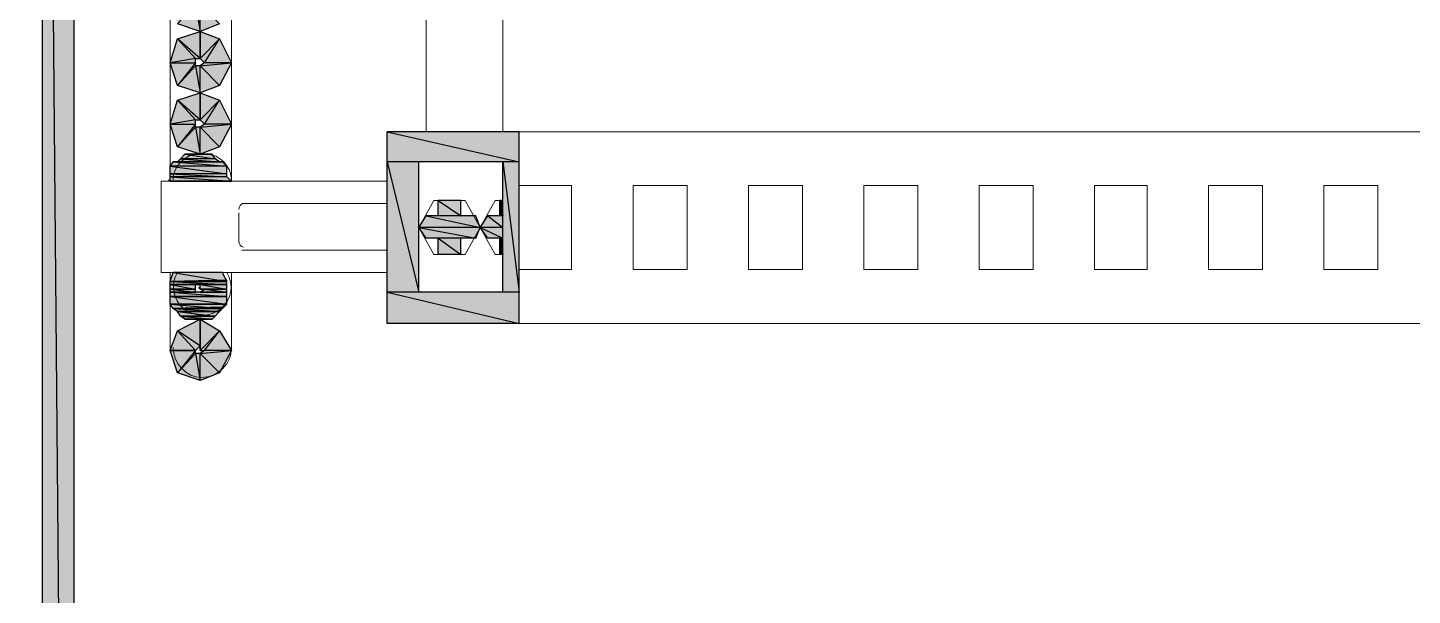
# Model space of a CAD drawing. Header units: millimetres. Extents: x 50 to 186, y -32 to 33.
# Drawn here: x 119.829 to 121.12, y -7.654 to -7.125 of the extents above; entities that cross this region are included whole.
import ezdxf

# ---------------------------------------------------------------- set-up
doc = ezdxf.new("R2010")
doc.units = ezdxf.units.MM
doc.layers.add('Prumada Eletrica', color=40, linetype='Continuous', lineweight=30)

msp = doc.modelspace()

# ---------------------------------------------------------------- hatches: boundary and pattern name
at = {"layer": 'Prumada Eletrica', "true_color": 0x000007}
h = msp.add_hatch(color=7, dxfattribs=at)
h.paths.add_polyline_path([(119.8728, -5.9843), (119.8434, -5.9843), (119.8728, -9.3282)])
h.paths.add_polyline_path([(119.8434, -5.9843), (119.8728, -9.3282), (119.8434, -9.3282)])
h = msp.add_hatch(color=7, dxfattribs=at)
h.paths.add_polyline_path([(119.8728, -5.9843), (119.8434, -5.9843), (119.8728, -9.3282)])
h.paths.add_polyline_path([(119.8434, -5.9843), (119.8728, -9.3282), (119.8434, -9.3282)])
h = msp.add_hatch(color=7, dxfattribs=at)
h.paths.add_polyline_path([(119.9901, -7.071), (119.9901, -7.0961), (119.9692, -7.078)])
h.paths.add_polyline_path([(119.9901, -7.0961), (119.9692, -7.078), (119.9859, -7.0961)])
h.paths.add_polyline_path([(119.9692, -7.078), (119.9859, -7.0961), (119.9622, -7.1003)])
h.paths.add_polyline_path([(119.9859, -7.0961), (119.9622, -7.1003), (119.9859, -7.1003)])
h.paths.add_polyline_path([(119.9622, -7.1003), (119.9859, -7.1003), (119.9692, -7.1213)])
h.paths.add_polyline_path([(119.9859, -7.1003), (119.9692, -7.1213), (119.9859, -7.1031)])
h.paths.add_polyline_path([(119.9692, -7.1213), (119.9859, -7.1031), (119.9901, -7.1283)])
h.paths.add_polyline_path([(119.9859, -7.1031), (119.9901, -7.1283), (119.9901, -7.1031)])
h.paths.add_polyline_path([(119.9901, -7.1283), (119.9901, -7.1031), (120.0083, -7.1213)])
h = msp.add_hatch(color=7, dxfattribs=at)
h.paths.add_polyline_path([(119.9901, -7.1283), (119.9901, -7.1534), (119.9692, -7.1353)])
h.paths.add_polyline_path([(119.9901, -7.1534), (119.9692, -7.1353), (119.9859, -7.1534)])
h.paths.add_polyline_path([(119.9692, -7.1353), (119.9859, -7.1534), (119.9622, -7.1576)])
h.paths.add_polyline_path([(119.9859, -7.1534), (119.9622, -7.1576), (119.9859, -7.1576)])
h.paths.add_polyline_path([(119.9622, -7.1576), (119.9859, -7.1576), (119.9692, -7.1786)])
h.paths.add_polyline_path([(119.9859, -7.1576), (119.9692, -7.1786), (119.9859, -7.1604)])
h.paths.add_polyline_path([(119.9692, -7.1786), (119.9859, -7.1604), (119.9901, -7.1855)])
h.paths.add_polyline_path([(119.9859, -7.1604), (119.9901, -7.1855), (119.9901, -7.1604)])
h.paths.add_polyline_path([(119.9901, -7.1855), (119.9901, -7.1604), (120.0083, -7.1786)])
h = msp.add_hatch(color=7, dxfattribs=at)
h.paths.add_polyline_path([(120.0194, -7.1576), (119.9943, -7.1576), (120.0083, -7.1353)])
h.paths.add_polyline_path([(119.9943, -7.1576), (120.0083, -7.1353), (119.9901, -7.1534)])
h.paths.add_polyline_path([(120.0083, -7.1353), (119.9901, -7.1534), (119.9901, -7.1283)])
h = msp.add_hatch(color=7, dxfattribs=at)
h.paths.add_polyline_path([(120.0083, -7.1786), (119.9901, -7.1604), (120.0194, -7.1576)])
h.paths.add_polyline_path([(119.9901, -7.1604), (120.0194, -7.1576), (119.9943, -7.1576)])
h = msp.add_hatch(color=7, dxfattribs=at)
h.paths.add_polyline_path([(119.9901, -7.1855), (119.9901, -7.2107), (119.9692, -7.1925)])
h.paths.add_polyline_path([(119.9901, -7.2107), (119.9692, -7.1925), (119.9859, -7.2107)])
h.paths.add_polyline_path([(119.9692, -7.1925), (119.9859, -7.2107), (119.9622, -7.2149)])
h.paths.add_polyline_path([(119.9859, -7.2107), (119.9622, -7.2149), (119.9859, -7.2149)])
h.paths.add_polyline_path([(119.9622, -7.2149), (119.9859, -7.2149), (119.9692, -7.2358)])
h.paths.add_polyline_path([(119.9859, -7.2149), (119.9692, -7.2358), (119.9859, -7.2177)])
h.paths.add_polyline_path([(119.9692, -7.2358), (119.9859, -7.2177), (119.9901, -7.2428)])
h.paths.add_polyline_path([(119.9859, -7.2177), (119.9901, -7.2428), (119.9901, -7.2177)])
h.paths.add_polyline_path([(119.9901, -7.2428), (119.9901, -7.2177), (120.0083, -7.2358)])
h = msp.add_hatch(color=7, dxfattribs=at)
h.paths.add_polyline_path([(120.0194, -7.2149), (119.9943, -7.2149), (120.0083, -7.1925)])
h.paths.add_polyline_path([(119.9943, -7.2149), (120.0083, -7.1925), (119.9901, -7.2107)])
h.paths.add_polyline_path([(120.0083, -7.1925), (119.9901, -7.2107), (119.9901, -7.1855)])
h = msp.add_hatch(color=7, dxfattribs=at)
h.paths.add_polyline_path([(120.0083, -7.2358), (119.9901, -7.2177), (120.0194, -7.2149)])
h.paths.add_polyline_path([(119.9901, -7.2177), (120.0194, -7.2149), (119.9943, -7.2149)])
h = msp.add_hatch(color=7, dxfattribs=at)
h.paths.add_polyline_path([(120.2876, -7.2219), (120.1647, -7.2219), (120.2876, -7.2498)])
h.paths.add_polyline_path([(120.1647, -7.2219), (120.2876, -7.2498), (120.1647, -7.2498)])
h = msp.add_hatch(color=7, dxfattribs=at)
h.paths.add_polyline_path([(120.0111, -7.2498), (119.965, -7.2498), (120.0152, -7.254)])
h.paths.add_polyline_path([(119.965, -7.2498), (120.0152, -7.254), (119.9622, -7.254)])
h = msp.add_hatch(color=7, dxfattribs=at)
h.paths.add_polyline_path([(120.0041, -7.247), (119.9719, -7.247), (120.0083, -7.2498)])
h.paths.add_polyline_path([(119.9719, -7.247), (120.0083, -7.2498), (119.9692, -7.2498)])
h = msp.add_hatch(color=7, dxfattribs=at)
h.paths.add_polyline_path([(120.0013, -7.2428), (119.9761, -7.2428), (120.0041, -7.247)])
h.paths.add_polyline_path([(119.9761, -7.2428), (120.0041, -7.247), (119.9719, -7.247)])
h = msp.add_hatch(color=7, dxfattribs=at)
h.paths.add_polyline_path([(120.194, -7.2498), (120.1647, -7.2498), (120.194, -7.3713)])
h.paths.add_polyline_path([(120.1647, -7.2498), (120.194, -7.3713), (120.1647, -7.3713)])
h = msp.add_hatch(color=7, dxfattribs=at)
h.paths.add_polyline_path([(120.2876, -7.2498), (120.2723, -7.2498), (120.2876, -7.3713)])
h.paths.add_polyline_path([(120.2723, -7.2498), (120.2876, -7.3713), (120.2723, -7.3713)])
h = msp.add_hatch(color=7, dxfattribs=at)
h.paths.add_polyline_path([(120.0152, -7.254), (119.9622, -7.254), (120.0152, -7.261)])
h.paths.add_polyline_path([(119.9622, -7.254), (120.0152, -7.261), (119.9622, -7.261)])
h = msp.add_hatch(color=7, dxfattribs=at)
h.paths.add_polyline_path([(120.0152, -7.261), (119.9622, -7.261), (120.0152, -7.2638)])
h.paths.add_polyline_path([(119.9622, -7.261), (120.0152, -7.2638), (119.9622, -7.2638)])
h = msp.add_hatch(color=7, dxfattribs=at)
h.paths.add_polyline_path([(120.0152, -7.2638), (119.9622, -7.2638), (120.0194, -7.268)])
h.paths.add_polyline_path([(119.9622, -7.2638), (120.0194, -7.268), (119.9622, -7.268)])
h.paths.add_polyline_path([(120.0194, -7.268), (119.9622, -7.268)])
h.paths.add_polyline_path([(119.9622, -7.268), (120.0194, -7.268), (120.018, -7.268)])
h = msp.add_hatch(color=7, dxfattribs=at)
h.paths.add_polyline_path([(120.2331, -7.2861), (120.2122, -7.2861), (120.2331, -7.3001)])
h.paths.add_polyline_path([(120.2122, -7.2861), (120.2331, -7.3001), (120.2122, -7.3001)])
h = msp.add_hatch(color=7, dxfattribs=at)
h.paths.add_polyline_path([(120.2723, -7.2861), (120.2695, -7.2861), (120.2723, -7.3001)])
h.paths.add_polyline_path([(120.2695, -7.2861), (120.2723, -7.3001), (120.2695, -7.3001)])
h = msp.add_hatch(color=7, dxfattribs=at)
h.paths.add_polyline_path([(120.2471, -7.3001), (120.201, -7.3001), (120.2513, -7.3112)])
h.paths.add_polyline_path([(120.201, -7.3001), (120.2513, -7.3112), (120.194, -7.3112)])
h = msp.add_hatch(color=7, dxfattribs=at)
h.paths.add_polyline_path([(120.2723, -7.3001), (120.2583, -7.3001), (120.2723, -7.3112)])
h.paths.add_polyline_path([(120.2583, -7.3001), (120.2723, -7.3112), (120.2513, -7.3112)])
h = msp.add_hatch(color=7, dxfattribs=at)
h.paths.add_polyline_path([(120.2513, -7.3112), (120.194, -7.3112), (120.2471, -7.321)])
h.paths.add_polyline_path([(120.194, -7.3112), (120.2471, -7.321), (120.201, -7.321)])
h = msp.add_hatch(color=7, dxfattribs=at)
h.paths.add_polyline_path([(120.2723, -7.3112), (120.2513, -7.3112), (120.2723, -7.321)])
h.paths.add_polyline_path([(120.2513, -7.3112), (120.2723, -7.321), (120.2583, -7.321)])
h = msp.add_hatch(color=7, dxfattribs=at)
h.paths.add_polyline_path([(120.2331, -7.321), (120.2122, -7.321), (120.2331, -7.3364)])
h.paths.add_polyline_path([(120.2122, -7.321), (120.2331, -7.3364), (120.2122, -7.3364)])
h = msp.add_hatch(color=7, dxfattribs=at)
h.paths.add_polyline_path([(120.2723, -7.321), (120.2695, -7.321), (120.2723, -7.3364)])
h.paths.add_polyline_path([(120.2695, -7.321), (120.2723, -7.3364), (120.2695, -7.3364)])
h = msp.add_hatch(color=7, dxfattribs=at)
h.paths.add_polyline_path([(120.0111, -7.3532), (119.965, -7.3532), (120.0152, -7.3615)])
h.paths.add_polyline_path([(119.965, -7.3532), (120.0152, -7.3615), (119.9622, -7.3615)])
h.paths.add_polyline_path([(120.0152, -7.3615), (119.9622, -7.3615)])
h.paths.add_polyline_path([(119.9622, -7.3615), (120.0152, -7.3615), (120.0152, -7.3601)])
h = msp.add_hatch(color=7, dxfattribs=at)
h.paths.add_polyline_path([(120.0152, -7.3615), (119.9622, -7.3615), (120.0152, -7.3643)])
h.paths.add_polyline_path([(119.9622, -7.3615), (120.0152, -7.3643), (119.9622, -7.3643)])
h.paths.add_polyline_path([(120.0152, -7.3643), (119.9622, -7.3643)])
h.paths.add_polyline_path([(119.9622, -7.3643), (120.0152, -7.3643)])
h.paths.add_polyline_path([(120.0152, -7.3643), (119.9622, -7.3643)])
h.paths.add_polyline_path([(120.0152, -7.3643), (119.9622, -7.3643)])
h = msp.add_hatch(color=7, dxfattribs=at)
h.paths.add_polyline_path([(119.9859, -7.3643), (119.9622, -7.3643), (119.9859, -7.3685)])
h.paths.add_polyline_path([(119.9622, -7.3643), (119.9859, -7.3685), (119.9622, -7.3685)])
h = msp.add_hatch(color=7, dxfattribs=at)
h.paths.add_polyline_path([(119.9859, -7.3685), (119.9622, -7.3685), (119.9859, -7.3713)])
h.paths.add_polyline_path([(119.9622, -7.3685), (119.9859, -7.3713), (119.9622, -7.3713)])
h = msp.add_hatch(color=7, dxfattribs=at)
h.paths.add_polyline_path([(120.0152, -7.3643), (119.9901, -7.3643), (120.0152, -7.3685)])
h.paths.add_polyline_path([(119.9901, -7.3643), (120.0152, -7.3685), (119.9901, -7.3685)])
h = msp.add_hatch(color=7, dxfattribs=at)
h.paths.add_polyline_path([(120.0152, -7.3685), (119.9943, -7.3685), (120.0152, -7.3713)])
h.paths.add_polyline_path([(119.9943, -7.3685), (120.0152, -7.3713), (119.9901, -7.3713)])
h = msp.add_hatch(color=7, dxfattribs=at)
h.paths.add_polyline_path([(120.0152, -7.3713), (119.9622, -7.3713), (120.0152, -7.3755)])
h.paths.add_polyline_path([(119.9622, -7.3713), (120.0152, -7.3755), (119.9622, -7.3755)])
h.paths.add_polyline_path([(120.0152, -7.3755), (119.9622, -7.3755)])
h.paths.add_polyline_path([(119.9622, -7.3755), (120.0152, -7.3755)])
h = msp.add_hatch(color=7, dxfattribs=at)
h.paths.add_polyline_path([(120.0152, -7.3755), (119.9622, -7.3755), (120.0152, -7.3825)])
h.paths.add_polyline_path([(119.9622, -7.3755), (120.0152, -7.3825), (119.9622, -7.3825)])
h.paths.add_polyline_path([(120.0152, -7.3825), (119.9622, -7.3825)])
h.paths.add_polyline_path([(119.9622, -7.3825), (120.0152, -7.3825)])
h = msp.add_hatch(color=7, dxfattribs=at)
h.paths.add_polyline_path([(120.2876, -7.3713), (120.1647, -7.3713), (120.2876, -7.4006)])
h.paths.add_polyline_path([(120.1647, -7.3713), (120.2876, -7.4006), (120.1647, -7.4006)])
h = msp.add_hatch(color=7, dxfattribs=at)
h.paths.add_polyline_path([(120.0152, -7.3825), (119.9622, -7.3825), (120.0111, -7.3867)])
h.paths.add_polyline_path([(119.9622, -7.3825), (120.0111, -7.3867), (119.965, -7.3867)])
h.paths.add_polyline_path([(120.0111, -7.3867), (119.965, -7.3867)])
h.paths.add_polyline_path([(119.965, -7.3867), (120.0111, -7.3867), (120.0111, -7.3853)])
h = msp.add_hatch(color=7, dxfattribs=at)
h.paths.add_polyline_path([(120.0111, -7.3867), (119.965, -7.3867), (120.0083, -7.3895)])
h.paths.add_polyline_path([(119.965, -7.3867), (120.0083, -7.3895), (119.9692, -7.3895)])
h.paths.add_polyline_path([(120.0083, -7.3895), (119.9692, -7.3895)])
h.paths.add_polyline_path([(119.9692, -7.3895), (120.0083, -7.3895)])
h = msp.add_hatch(color=7, dxfattribs=at)
h.paths.add_polyline_path([(120.0083, -7.3895), (119.9692, -7.3895), (120.0041, -7.3937)])
h.paths.add_polyline_path([(119.9692, -7.3895), (120.0041, -7.3937), (119.9719, -7.3937)])
h.paths.add_polyline_path([(120.0041, -7.3937), (119.9719, -7.3937)])
h.paths.add_polyline_path([(119.9719, -7.3937), (120.0041, -7.3937)])
h = msp.add_hatch(color=7, dxfattribs=at)
h.paths.add_polyline_path([(120.0041, -7.3937), (119.9719, -7.3937), (120.0013, -7.3965)])
h.paths.add_polyline_path([(119.9719, -7.3937), (120.0013, -7.3965), (119.9761, -7.3965)])
h = msp.add_hatch(color=7, dxfattribs=at)
h.paths.add_polyline_path([(120.0194, -7.4258), (119.9943, -7.4258), (120.0083, -7.4076)])
h.paths.add_polyline_path([(119.9943, -7.4258), (120.0083, -7.4076), (119.9901, -7.4258)])
h.paths.add_polyline_path([(120.0083, -7.4076), (119.9901, -7.4258), (119.9901, -7.3965)])
h.paths.add_polyline_path([(119.9901, -7.4258), (119.9901, -7.3965), (119.9901, -7.4216)])
h.paths.add_polyline_path([(119.9901, -7.3965), (119.9901, -7.4216), (119.9692, -7.4076)])
h.paths.add_polyline_path([(119.9901, -7.4216), (119.9692, -7.4076), (119.9859, -7.4258)])
h.paths.add_polyline_path([(119.9692, -7.4076), (119.9859, -7.4258), (119.9622, -7.4258)])
h = msp.add_hatch(color=7, dxfattribs=at)
h.paths.add_polyline_path([(119.9831, -7.3965), (119.9943, -7.3965), (119.9929, -7.3965)])
h.paths.add_polyline_path([(119.9943, -7.3965), (119.9929, -7.3965), (119.9831, -7.3965)])
h = msp.add_hatch(color=7, dxfattribs=at)
h.paths.add_polyline_path([(119.9622, -7.4258), (119.9859, -7.4258), (119.9692, -7.4467)])
h.paths.add_polyline_path([(119.9859, -7.4258), (119.9692, -7.4467), (119.9859, -7.4286)])
h.paths.add_polyline_path([(119.9692, -7.4467), (119.9859, -7.4286), (119.9901, -7.4537)])
h.paths.add_polyline_path([(119.9859, -7.4286), (119.9901, -7.4537), (119.9901, -7.4286)])
h.paths.add_polyline_path([(119.9901, -7.4537), (119.9901, -7.4286), (120.0083, -7.4467)])
h = msp.add_hatch(color=7, dxfattribs=at)
h.paths.add_polyline_path([(120.0083, -7.4467), (119.9901, -7.4286), (120.0194, -7.4258)])
h.paths.add_polyline_path([(119.9901, -7.4286), (120.0194, -7.4258), (119.9943, -7.4258)])

# ---------------------------------------------------------------- linework, layer by layer
at = {"layer": 'Prumada Eletrica', "color": 7, "linetype": 'Continuous', "lineweight": 20, "true_color": 0x000007}
for points in [[(119.8728, -9.3282), (119.8728, -5.7692), (119.8728, -5.7692)], [(119.8434, -5.9843), (119.8434, -9.3282), (119.8728, -9.3282), (119.8295, -9.3282)], [(119.8728, -9.3282), (119.8434, -9.3282), (119.8434, -5.9843)], [(119.9622, -7.268), (119.9622, -6.3601), (119.9622, -6.3601)], [(120.0194, -6.3601), (120.0194, -7.268), (120.0194, -7.268)], [(120.2723, -7.2219), (120.2723, -6.8783), (120.2723, -6.8783)], [(120.201, -7.2219), (120.201, -7.1101), (120.2723, -7.1101)], [(120.2876, -7.2219), (120.2876, -7.4006), (120.2876, -7.4006)], [(119.9943, -7.2428), (119.9901, -7.2428), (119.9859, -7.2428)], [(120.2723, -7.2498), (120.194, -7.2498), (120.194, -7.3713), (120.2723, -7.3713)], [(120.2723, -7.2498), (120.2723, -7.3713), (120.2723, -7.3713)], [(120.1647, -7.268), (119.9538, -7.268), (119.9538, -7.3532), (120.1647, -7.3532)], [(119.9538, -7.268), (120.0585, -7.268), (120.0585, -7.268)], [(119.9622, -7.268), (119.9608, -7.2666), (119.9608, -7.2666)], [(120.0194, -7.268), (120.018, -7.2666), (120.018, -7.2666)], [(120.0292, -7.2889), (120.1647, -7.2889), (120.1647, -7.2889)], [(120.2122, -7.2861), (120.2122, -7.3001), (120.2122, -7.3001)], [(120.2331, -7.2861), (120.2331, -7.3001), (120.2331, -7.3001)], [(120.2723, -7.2861), (120.2653, -7.2861), (120.2513, -7.3112), (120.2653, -7.3364), (120.2723, -7.3364)], [(120.2653, -7.2861), (120.2695, -7.2861), (120.2695, -7.3001)], [(120.0264, -7.3252), (120.0264, -7.2973), (120.0264, -7.2973)], [(120.201, -7.3001), (120.2122, -7.3001), (120.2122, -7.3001)], [(120.2331, -7.3001), (120.2471, -7.3001), (120.2471, -7.3001)], [(120.2583, -7.3001), (120.2695, -7.3001), (120.2695, -7.3001)], [(120.201, -7.321), (120.2122, -7.321), (120.2122, -7.321)], [(120.2122, -7.321), (120.2122, -7.3364), (120.2122, -7.3364)], [(120.2331, -7.321), (120.2331, -7.3364), (120.2331, -7.3364)], [(120.2331, -7.321), (120.2471, -7.321), (120.2471, -7.321)], [(120.2583, -7.321), (120.2695, -7.321), (120.2695, -7.321)], [(120.2695, -7.321), (120.2695, -7.3364), (120.2695, -7.3364)], [(120.1647, -7.3322), (120.0292, -7.3322), (120.0292, -7.3322)], [(119.9622, -7.4258), (119.9622, -7.3532), (119.9622, -7.3532)], [(120.0194, -7.3532), (120.0194, -7.4258), (120.0194, -7.4258)], [(119.9901, -7.3685), (119.9887, -7.3671), (119.9887, -7.3671)], [(119.9901, -7.4537), (119.9887, -7.4523), (119.9887, -7.4523)]]:
    msp.add_lwpolyline(points, dxfattribs=at)
at = {"layer": 'Prumada Eletrica', "color": 7, "linetype": 'Continuous', "lineweight": -2, "true_color": 0x000007}
for points in [[(119.8728, -5.9843), (119.8434, -5.9843), (119.8728, -9.3282)], [(119.8434, -5.9843), (119.8728, -9.3282), (119.8434, -9.3282)], [(119.8728, -5.9843), (119.8434, -5.9843), (119.8728, -9.3282)], [(119.8434, -5.9843), (119.8728, -9.3282), (119.8434, -9.3282)], [(119.9692, -7.1213), (119.9859, -7.1031), (119.9901, -7.1283)], [(119.9859, -7.1031), (119.9901, -7.1283), (119.9901, -7.1031)], [(119.9901, -7.1283), (119.9901, -7.1031), (120.0083, -7.1213)], [(119.9692, -7.1353), (119.9859, -7.1534), (119.9622, -7.1576)], [(119.9901, -7.1283), (119.9901, -7.1534), (119.9692, -7.1353)], [(119.9901, -7.1534), (119.9692, -7.1353), (119.9859, -7.1534)], [(120.0083, -7.1353), (119.9901, -7.1534), (119.9901, -7.1283)], [(119.9943, -7.1576), (120.0083, -7.1353), (119.9901, -7.1534)], [(120.0194, -7.1576), (119.9943, -7.1576), (120.0083, -7.1353)], [(119.9859, -7.1534), (119.9622, -7.1576), (119.9859, -7.1576)], [(119.9622, -7.1576), (119.9859, -7.1576), (119.9692, -7.1786)], [(119.9859, -7.1576), (119.9692, -7.1786), (119.9859, -7.1604)], [(119.9692, -7.1786), (119.9859, -7.1604), (119.9901, -7.1855)], [(119.9859, -7.1604), (119.9901, -7.1855), (119.9901, -7.1604)], [(120.0083, -7.1786), (119.9901, -7.1604), (120.0194, -7.1576)], [(119.9901, -7.1604), (120.0194, -7.1576), (119.9943, -7.1576)], [(119.9901, -7.1855), (119.9901, -7.1604), (120.0083, -7.1786)], [(119.9901, -7.1855), (119.9901, -7.2107), (119.9692, -7.1925)], [(120.0083, -7.1925), (119.9901, -7.2107), (119.9901, -7.1855)], [(119.9692, -7.1925), (119.9859, -7.2107), (119.9622, -7.2149)], [(119.9901, -7.2107), (119.9692, -7.1925), (119.9859, -7.2107)], [(119.9943, -7.2149), (120.0083, -7.1925), (119.9901, -7.2107)], [(120.0194, -7.2149), (119.9943, -7.2149), (120.0083, -7.1925)], [(119.9859, -7.2107), (119.9622, -7.2149), (119.9859, -7.2149)], [(119.9622, -7.2149), (119.9859, -7.2149), (119.9692, -7.2358)], [(119.9859, -7.2149), (119.9692, -7.2358), (119.9859, -7.2177)], [(119.9692, -7.2358), (119.9859, -7.2177), (119.9901, -7.2428)], [(119.9859, -7.2177), (119.9901, -7.2428), (119.9901, -7.2177)], [(120.0083, -7.2358), (119.9901, -7.2177), (120.0194, -7.2149)], [(119.9901, -7.2177), (120.0194, -7.2149), (119.9943, -7.2149)], [(119.9901, -7.2428), (119.9901, -7.2177), (120.0083, -7.2358)], [(120.2876, -7.2219), (120.1647, -7.2219), (120.2876, -7.2498)], [(120.1647, -7.2219), (120.2876, -7.2498), (120.1647, -7.2498)], [(119.965, -7.2498), (120.0152, -7.254), (119.9622, -7.254)], [(119.9692, -7.2498), (120.0111, -7.2498), (119.965, -7.2498)], [(120.0111, -7.2498), (119.965, -7.2498), (120.0152, -7.254)], [(119.9719, -7.247), (120.0083, -7.2498), (119.9692, -7.2498)], [(120.0083, -7.2498), (119.9692, -7.2498), (120.0111, -7.2498)], [(119.9761, -7.2428), (120.0041, -7.247), (119.9719, -7.247)], [(120.0041, -7.247), (119.9719, -7.247), (120.0083, -7.2498)], [(119.9789, -7.2428), (120.0013, -7.2428), (119.9761, -7.2428)], [(120.0013, -7.2428), (119.9761, -7.2428), (120.0041, -7.247)], [(119.9859, -7.2428), (119.9971, -7.2428), (119.9789, -7.2428)], [(119.9971, -7.2428), (119.9789, -7.2428), (120.0013, -7.2428)], [(119.9943, -7.2428), (119.9859, -7.2428), (119.9971, -7.2428)], [(120.194, -7.2498), (120.1647, -7.2498), (120.194, -7.3713)], [(120.1647, -7.2498), (120.194, -7.3713), (120.1647, -7.3713)], [(120.2876, -7.2498), (120.2723, -7.2498), (120.2876, -7.3713)], [(120.2723, -7.2498), (120.2876, -7.3713), (120.2723, -7.3713)], [(120.0152, -7.254), (119.9622, -7.254), (120.0152, -7.261)], [(119.9622, -7.254), (120.0152, -7.261), (119.9622, -7.261)], [(120.0152, -7.261), (119.9622, -7.261), (120.0152, -7.2638)], [(119.9622, -7.261), (120.0152, -7.2638), (119.9622, -7.2638)], [(120.0152, -7.2638), (119.9622, -7.2638), (120.0194, -7.268)], [(119.9622, -7.2638), (120.0194, -7.268), (119.9622, -7.268)], [(120.0194, -7.268), (119.9622, -7.268)], [(119.9622, -7.268), (120.0194, -7.268), (120.018, -7.268)], [(120.2331, -7.2861), (120.2122, -7.2861), (120.2331, -7.3001)], [(120.2122, -7.2861), (120.2331, -7.3001), (120.2122, -7.3001)], [(120.2723, -7.2861), (120.2695, -7.2861), (120.2723, -7.3001)], [(120.2695, -7.2861), (120.2723, -7.3001), (120.2695, -7.3001)], [(120.201, -7.3001), (120.2513, -7.3112), (120.194, -7.3112)], [(120.2471, -7.3001), (120.201, -7.3001), (120.2513, -7.3112)], [(120.2583, -7.3001), (120.2723, -7.3112), (120.2513, -7.3112)], [(120.2723, -7.3001), (120.2583, -7.3001), (120.2723, -7.3112)], [(120.2513, -7.3112), (120.194, -7.3112), (120.2471, -7.321)], [(120.194, -7.3112), (120.2471, -7.321), (120.201, -7.321)], [(120.2723, -7.3112), (120.2513, -7.3112), (120.2723, -7.321)], [(120.2513, -7.3112), (120.2723, -7.321), (120.2583, -7.321)], [(120.2331, -7.321), (120.2122, -7.321), (120.2331, -7.3364)], [(120.2122, -7.321), (120.2331, -7.3364), (120.2122, -7.3364)], [(120.2723, -7.321), (120.2695, -7.321), (120.2723, -7.3364)], [(120.2695, -7.321), (120.2723, -7.3364), (120.2695, -7.3364)], [(119.965, -7.3532), (120.0152, -7.3615), (119.9622, -7.3615)], [(120.0111, -7.3532), (119.965, -7.3532), (120.0152, -7.3615)], [(119.9622, -7.3615), (120.0152, -7.3615), (120.0152, -7.3601)], [(120.0152, -7.3615), (119.9622, -7.3615)], [(120.0152, -7.3615), (119.9622, -7.3615), (120.0152, -7.3643)], [(119.9622, -7.3615), (120.0152, -7.3643), (119.9622, -7.3643)], [(120.0152, -7.3643), (119.9622, -7.3643)], [(119.9622, -7.3643), (120.0152, -7.3643), (120.0152, -7.3643)], [(120.0152, -7.3643), (120.0152, -7.3643), (119.9622, -7.3643)], [(120.0152, -7.3643), (119.9622, -7.3643)], [(119.9622, -7.3643), (119.9859, -7.3643), (119.9859, -7.3643)], [(119.9859, -7.3643), (119.9859, -7.3643), (119.9622, -7.3643)], [(119.9622, -7.3643), (119.9859, -7.3643), (119.9859, -7.3643)], [(119.9859, -7.3643), (119.9859, -7.3643), (119.9622, -7.3643)], [(119.9859, -7.3643), (119.9622, -7.3643), (119.9859, -7.3685)], [(119.9622, -7.3643), (119.9859, -7.3685), (119.9622, -7.3685)], [(119.9622, -7.3685), (119.9859, -7.3685), (119.9859, -7.3685)], [(119.9859, -7.3685), (119.9859, -7.3685), (119.9622, -7.3685)], [(119.9622, -7.3685), (119.9859, -7.3685), (119.9859, -7.3685)], [(119.9859, -7.3685), (119.9859, -7.3685), (119.9622, -7.3685)], [(119.9622, -7.3685), (119.9859, -7.3685), (119.9859, -7.3685)], [(119.9859, -7.3685), (119.9859, -7.3685), (119.9622, -7.3685)], [(119.9859, -7.3685), (119.9622, -7.3685)], [(119.9622, -7.3685), (119.9859, -7.3685), (119.9859, -7.3685)], [(119.9622, -7.3685), (119.9859, -7.3685), (119.9859, -7.3685)], [(119.9859, -7.3685), (119.9859, -7.3685), (119.9622, -7.3685)], [(119.9622, -7.3685), (119.9859, -7.3685), (119.9859, -7.3685)], [(119.9859, -7.3685), (119.9859, -7.3685), (119.9622, -7.3685)], [(119.9622, -7.3685), (119.9859, -7.3685), (119.9859, -7.3685)], [(119.9859, -7.3685), (119.9859, -7.3685), (119.9622, -7.3685)], [(119.9859, -7.3685), (119.9622, -7.3685), (119.9859, -7.3713)], [(119.9622, -7.3685), (119.9859, -7.3713), (119.9622, -7.3713)], [(119.9901, -7.3643), (120.0152, -7.3643), (120.0152, -7.3643)], [(120.0152, -7.3643), (120.0152, -7.3643), (119.9901, -7.3643)], [(119.9901, -7.3643), (120.0152, -7.3643), (120.0152, -7.3643)], [(120.0152, -7.3643), (120.0152, -7.3643), (119.9901, -7.3643)], [(120.0152, -7.3643), (119.9901, -7.3643), (120.0152, -7.3685)], [(119.9901, -7.3643), (120.0152, -7.3685), (119.9901, -7.3685)], [(119.9901, -7.3685), (120.0152, -7.3685), (120.0152, -7.3685)], [(120.0152, -7.3685), (120.0152, -7.3685), (119.9901, -7.3685)], [(119.9901, -7.3685), (120.0152, -7.3685), (120.0152, -7.3685)], [(120.0152, -7.3685), (120.0152, -7.3685), (119.9901, -7.3685)], [(119.9901, -7.3685), (120.0152, -7.3685), (120.0152, -7.3685)], [(120.0152, -7.3685), (120.0152, -7.3685), (119.9901, -7.3685)], [(120.0152, -7.3685), (119.9901, -7.3685)], [(119.9901, -7.3685), (120.0152, -7.3685), (119.9943, -7.3685)], [(119.9943, -7.3685), (120.0152, -7.3713), (119.9901, -7.3713)], [(119.9943, -7.3685), (120.0152, -7.3685), (120.0152, -7.3685)], [(120.0152, -7.3685), (120.0152, -7.3685), (119.9943, -7.3685)], [(119.9943, -7.3685), (120.0152, -7.3685), (120.0152, -7.3685)], [(120.0152, -7.3685), (120.0152, -7.3685), (119.9943, -7.3685)], [(120.0152, -7.3685), (119.9943, -7.3685), (120.0152, -7.3713)], [(119.9622, -7.3713), (119.9859, -7.3713), (119.9859, -7.3713)], [(119.9859, -7.3713), (119.9859, -7.3713), (119.9622, -7.3713)], [(119.9622, -7.3713), (119.9859, -7.3713), (119.9859, -7.3713)], [(119.9859, -7.3713), (119.9859, -7.3713), (119.9622, -7.3713)], [(119.9622, -7.3713), (119.9859, -7.3713), (119.9859, -7.3713)], [(119.9859, -7.3713), (119.9859, -7.3713), (119.9622, -7.3713)], [(119.9622, -7.3713), (119.9859, -7.3713), (119.9859, -7.3713)], [(119.9859, -7.3713), (119.9859, -7.3713), (119.9622, -7.3713)], [(119.9622, -7.3713), (119.9859, -7.3713), (119.9859, -7.3713)], [(119.9859, -7.3713), (119.9859, -7.3713), (119.9622, -7.3713)], [(119.9622, -7.3713), (119.9859, -7.3713), (119.9859, -7.3713)], [(119.9859, -7.3713), (119.9859, -7.3713), (119.9622, -7.3713)], [(119.9622, -7.3713), (119.9859, -7.3713), (119.9859, -7.3713)], [(119.9859, -7.3713), (119.9859, -7.3713), (119.9622, -7.3713)], [(120.0152, -7.3713), (119.9622, -7.3713), (120.0152, -7.3755)], [(119.9622, -7.3713), (120.0152, -7.3755), (119.9622, -7.3755)], [(120.0152, -7.3755), (119.9622, -7.3755)], [(119.9622, -7.3755), (120.0152, -7.3755), (120.0152, -7.3755)], [(120.0152, -7.3755), (119.9622, -7.3755), (120.0152, -7.3825)], [(119.9622, -7.3755), (120.0152, -7.3825), (119.9622, -7.3825)], [(119.9901, -7.3713), (120.0152, -7.3713), (120.0152, -7.3713)], [(120.0152, -7.3713), (120.0152, -7.3713), (119.9901, -7.3713)], [(120.0152, -7.3713), (119.9901, -7.3713)], [(119.9901, -7.3713), (120.0152, -7.3713), (120.0152, -7.3713)], [(119.9901, -7.3713), (120.0152, -7.3713), (120.0152, -7.3713)], [(120.0152, -7.3713), (120.0152, -7.3713), (119.9901, -7.3713)], [(119.9901, -7.3713), (120.0152, -7.3713), (120.0152, -7.3713)], [(120.0152, -7.3713), (120.0152, -7.3713), (119.9901, -7.3713)], [(119.9901, -7.3713), (120.0152, -7.3713), (120.0152, -7.3713)], [(120.0152, -7.3713), (120.0152, -7.3713), (119.9901, -7.3713)], [(119.9901, -7.3713), (120.0152, -7.3713), (120.0152, -7.3713)], [(120.0152, -7.3713), (120.0152, -7.3713), (119.9901, -7.3713)], [(119.9901, -7.3713), (120.0152, -7.3713), (120.0152, -7.3713)], [(120.0152, -7.3713), (120.0152, -7.3713), (119.9901, -7.3713)], [(120.2876, -7.3713), (120.1647, -7.3713), (120.2876, -7.4006)], [(120.1647, -7.3713), (120.2876, -7.4006), (120.1647, -7.4006)], [(120.0152, -7.3825), (119.9622, -7.3825)], [(119.9622, -7.3825), (120.0152, -7.3825), (120.0152, -7.3825)], [(120.0152, -7.3825), (119.9622, -7.3825), (120.0111, -7.3867)], [(119.9622, -7.3825), (120.0111, -7.3867), (119.965, -7.3867)], [(119.965, -7.3867), (120.0111, -7.3867), (120.0111, -7.3853)], [(120.0111, -7.3867), (119.965, -7.3867)], [(120.0111, -7.3867), (119.965, -7.3867), (120.0083, -7.3895)], [(119.965, -7.3867), (120.0083, -7.3895), (119.9692, -7.3895)], [(120.0083, -7.3895), (119.9692, -7.3895)], [(119.9692, -7.3895), (120.0083, -7.3895), (120.0083, -7.3895)], [(120.0083, -7.3895), (119.9692, -7.3895), (120.0041, -7.3937)], [(119.9692, -7.3895), (120.0041, -7.3937), (119.9719, -7.3937)], [(120.0041, -7.3937), (119.9719, -7.3937)], [(119.9719, -7.3937), (120.0041, -7.3937), (120.0041, -7.3937)], [(120.0041, -7.3937), (119.9719, -7.3937), (120.0013, -7.3965)], [(119.9719, -7.3937), (120.0013, -7.3965), (119.9761, -7.3965)], [(119.9692, -7.4076), (119.9859, -7.4258), (119.9622, -7.4258)], [(119.9901, -7.3965), (119.9901, -7.4216), (119.9692, -7.4076)], [(119.9901, -7.4216), (119.9692, -7.4076), (119.9859, -7.4258)], [(120.0013, -7.3965), (119.9761, -7.3965), (119.9971, -7.3965)], [(119.9761, -7.3965), (119.9971, -7.3965), (119.9789, -7.3965)], [(119.9971, -7.3965), (119.9789, -7.3965), (119.9943, -7.3965)], [(119.9789, -7.3965), (119.9943, -7.3965), (119.9831, -7.3965)], [(119.9943, -7.3965), (119.9831, -7.3965), (119.9859, -7.3965)], [(119.9831, -7.3965), (119.9943, -7.3965), (119.9929, -7.3965)], [(119.9943, -7.3965), (119.9929, -7.3965), (119.9831, -7.3965)], [(120.0083, -7.4076), (119.9901, -7.4258), (119.9901, -7.3965)], [(119.9901, -7.4258), (119.9901, -7.3965), (119.9901, -7.4216)], [(119.9943, -7.4258), (120.0083, -7.4076), (119.9901, -7.4258)], [(120.0194, -7.4258), (119.9943, -7.4258), (120.0083, -7.4076)], [(119.9622, -7.4258), (119.9859, -7.4258), (119.9692, -7.4467)], [(119.9859, -7.4258), (119.9692, -7.4467), (119.9859, -7.4286)], [(119.9692, -7.4467), (119.9859, -7.4286), (119.9901, -7.4537)], [(119.9859, -7.4286), (119.9901, -7.4537), (119.9901, -7.4286)], [(120.0083, -7.4467), (119.9901, -7.4286), (120.0194, -7.4258)], [(119.9901, -7.4286), (120.0194, -7.4258), (119.9943, -7.4258)], [(119.9901, -7.4537), (119.9901, -7.4286), (120.0083, -7.4467)]]:
    msp.add_lwpolyline(points, close=True, dxfattribs=at)
at = {"layer": 'Prumada Eletrica', "color": 7, "linetype": 'Continuous', "lineweight": 20, "true_color": 0x000007}
for points in [[(120.7346, -7.2219), (121.3059, -7.2219), (121.3059, -7.4006), (120.1647, -7.4006), (120.1647, -7.2219)], [(120.2876, -7.3504), (120.3365, -7.3504), (120.3365, -7.2721), (120.2876, -7.2721)], [(120.3938, -7.3504), (120.4441, -7.3504), (120.4441, -7.2721), (120.3938, -7.2721)], [(120.5013, -7.3504), (120.5516, -7.3504), (120.5516, -7.2721), (120.5013, -7.2721)], [(120.6089, -7.3504), (120.6592, -7.3504), (120.6592, -7.2721), (120.6089, -7.2721)], [(120.7164, -7.3504), (120.7667, -7.3504), (120.7667, -7.2721), (120.7164, -7.2721)], [(120.824, -7.3504), (120.8729, -7.3504), (120.8729, -7.2721), (120.824, -7.2721)], [(120.9301, -7.3504), (120.9804, -7.3504), (120.9804, -7.2721), (120.9301, -7.2721)], [(121.0377, -7.3504), (121.088, -7.3504), (121.088, -7.2721), (121.0377, -7.2721)], [(120.208, -7.2861), (120.194, -7.3112), (120.208, -7.3364), (120.2373, -7.3364), (120.2513, -7.3112), (120.2373, -7.2861)]]:
    msp.add_lwpolyline(points, close=True, dxfattribs=at)
for points in [[(119.9887, -7.2428), (119.9761, -7.2428), (119.965, -7.254), (119.965, -7.2666)], [(120.0194, -7.2666), (120.0194, -7.254), (120.0083, -7.2428), (119.9957, -7.2428)], [(120.0306, -7.2889), (120.0278, -7.2889), (120.0264, -7.2917), (120.0264, -7.2945)], [(120.0264, -7.3238), (120.0264, -7.3266), (120.0278, -7.3294), (120.0306, -7.3294)], [(119.965, -7.423), (119.965, -7.4384), (119.9775, -7.4509), (119.9915, -7.4509)], [(119.9915, -7.4509), (120.0069, -7.4509), (120.0194, -7.4384), (120.0194, -7.423)]]:
    msp.add_open_spline(points, degree=3, dxfattribs=at)
msp.add_open_spline([(119.9692, -7.3532), (119.9622, -7.3643), (119.965, -7.3783), (119.9747, -7.3867), (119.9747, -7.3867), (119.9845, -7.3951), (119.9999, -7.3951), (120.0097, -7.3867), (120.0097, -7.3867), (120.0194, -7.3783), (120.0222, -7.3643), (120.0152, -7.3532)], degree=3, knots=[0, 0, 0, 0, 0.083333, 0.083333, 0.083333, 0.083334, 0.166667, 0.166667, 0.166667, 0.166668, 1, 1, 1, 1], dxfattribs=at)

doc.saveas('drawing.dxf')
